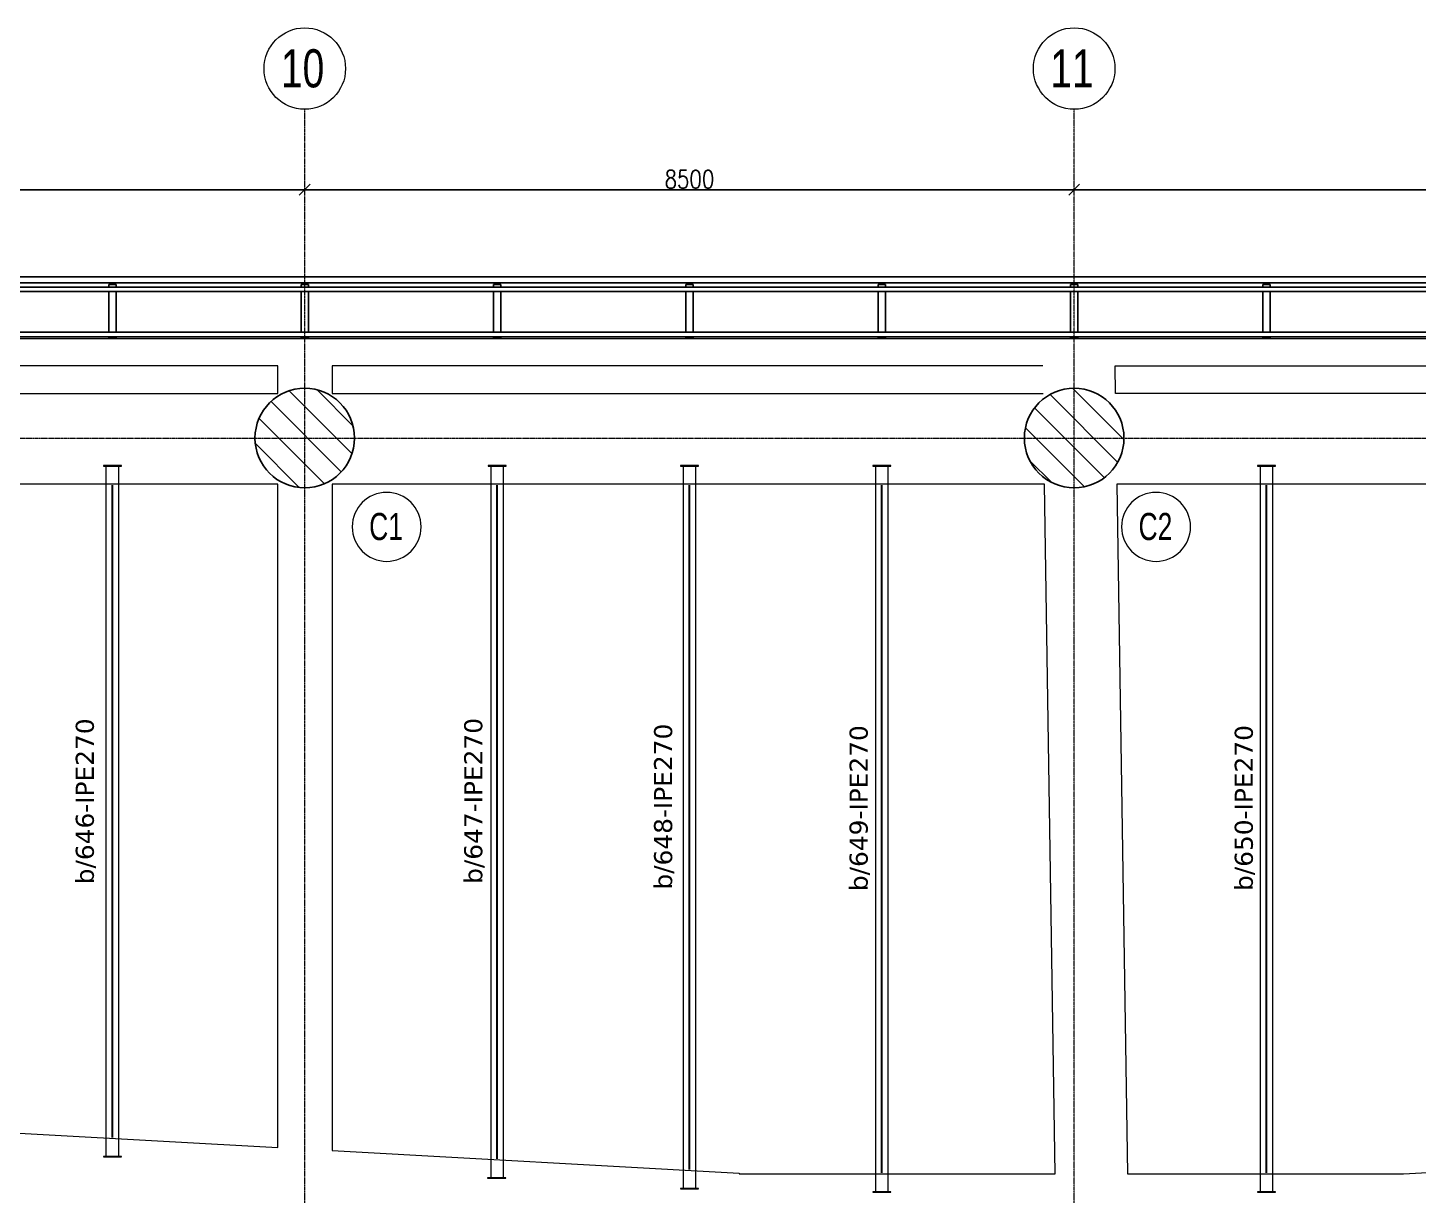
# Model space of a CAD drawing. Header units: millimetres. Extents: x -900 to 75388, y -21218 to 30031.
# Drawn here: x 25736 to 41097, y 17138 to 30031 of the extents above; entities that cross this region are included whole.
import ezdxf

# ---------------------------------------------------------------- set-up
doc = ezdxf.new("R2010")
doc.units = ezdxf.units.MM
doc.linetypes.add('Grid Line', pattern=[3.33375, 1.905, -0.47625, 0.47625, -0.47625])
for name, color, linetype, lineweight in [('0-1', 7, 'Continuous', 5), ('A_ALMA', 255, 'Continuous', 5), ('E_B_PLACA-1', 10, 'Continuous', 25), ('E_B_PLACA-2', 254, 'Continuous', 25), ('E_COLUMNAS', 1, 'Continuous', 18), ('E_COLUMNAS-3', 1, 'Continuous', 35), ('E_COLUMNAS-4', 1, 'Continuous', 25), ('E_EJES', 8, 'Continuous', 9), ('E_EJES-1', 8, 'Grid Line', 9), ('E_TEXTO', 3, 'Continuous', 9), ('E_VIGAS', 5, 'Continuous', 9), ('E_VIGAS-1', 5, 'Continuous', 25), ('E_VIGAS-2', 10, 'Continuous', 25), ('VIGAS_HCB', 253, 'Continuous', 15)]:
    doc.layers.add(name, color=color, linetype=linetype, lineweight=lineweight)
doc.layers.add('COTAS', color=8, linetype='Continuous')
doc.styles.add('Arial Narrow', font='', dxfattribs={"width": 0.85, "height": 0.3})
doc.styles.add('CNI_COTAS', font='romans.shx', dxfattribs={"width": 0.8})
doc.styles.add('Swis721 LtCn BT', font='swisscl.ttf', dxfattribs={"height": 0.42})
doc.styles.add('VERDANA', font='verdana.ttf')
doc.styles.get('Arial Narrow').set_extended_font_data('Arial Narrow')
doc.dimstyles.new('1.5', dxfattribs={"dimscale": 0, "dimtxt": 200, "dimasz": 120, "dimexe": 4, "dimexo": 4, "dimgap": 15, "dimtad": 1, "dimdec": 0, "dimzin": 4, "dimdsep": 46, "dimtxsty": 'CNI_COTAS', "dimblk": 'OBLIQUE', "dimcen": -0.09, "dimclrd": 256, "dimclrt": 3, "dimadec": 0, "dimazin": 0, "dimtfac": 1, "dimtdec": 0, "dimtmove": 2, "dimatfit": 0, "dimldrblk": 'OBLIQUE', "dimfxl": 0.05, "dimtolj": 1, "dimtzin": 0, "dimarcsym": 0})

# ---------------------------------------------------------------- blocks, each defined once
blk = doc.blocks.new('EST_SFM_VIGA-METALICA-SECCION-C - EST_SFM_VIGA-METALICA-UPN160-1604346-_58_00m_N_E_-NIVEL-15 DOC')
at = {"layer": 'E_VIGAS-1'}
for p, q in [((30.11, 0.018), (-30.277, 0.018)), ((-30.272, -0.047), (30.104, -0.047))]:
    blk.add_line(p, q, dxfattribs=at)
blk = doc.blocks.new('EST_SFM_VIGA-METALICA-SECCION-C - EST_SFM_VIGA-METALICA-UPN100-1526554-_58_00m_N_E_-NIVEL-15 DOC')
at = {"layer": 'E_VIGAS-2'}
for p, q in [((34.942, 0.018), (-34.929, 0.018)), ((-34.929, -0.032), (34.942, -0.032))]:
    blk.add_line(p, q, dxfattribs=at)
blk = doc.blocks.new('EST_SFM_VIGA-METALICA-SECCION-C - EST_SFM_VIGA-METALICA-UPN100-1526616-_58_00m_N_E_-NIVEL-15 DOC')
at = {"layer": 'E_VIGAS-2'}
for p, q in [((34.044, 0.032), (-34.827, 0.032)), ((-34.827, -0.018), (34.044, -0.018))]:
    blk.add_line(p, q, dxfattribs=at)
blk = doc.blocks.new('DCTIB_CNI_EST_MOD-1A-FAC_0001_rvt-1-_58_00m_N_E_-NIVEL-15 DOC')
at = {"layer": 'E_B_PLACA-1'}
for p, q in [((-75.147, 167.83), (-5.177, 167.83)), ((-5.727, 167.28), (-74.597, 167.28))]:
    blk.add_line(p, q, dxfattribs=at)
at = {"layer": 'E_B_PLACA-2'}
for p, q in [((-5.177, 167.83), (-75.147, 167.83)), ((-74.597, 167.28), (-5.727, 167.28))]:
    blk.add_line(p, q, dxfattribs=at)
at = {"layer": 'E_VIGAS-1'}
for p, q in [((-50.828, 167.859), (-50.8, 167.859)), ((-50.828, 167.858), (-50.828, 167.859)), ((-50.746, 167.858), (-50.828, 167.858)), ((-50.828, 167.83), (-50.828, 167.858)), ((-50.828, 167.33), (-50.828, 167.78)), ((-50.79, 167.864), (-50.79, 167.878)), ((-50.79, 167.859), (-50.79, 167.864)), ((-50.785, 167.878), (-50.785, 167.864)), ((-50.785, 167.864), (-50.785, 167.859)), ((-50.774, 167.859), (-50.746, 167.859)), ((-50.746, 167.859), (-50.746, 167.858)), ((-50.746, 167.83), (-50.746, 167.858)), ((-50.746, 167.33), (-50.746, 167.78)), ((-48.703, 167.858), (-48.703, 167.859)), ((-48.703, 167.859), (-48.676, 167.859)), ((-48.621, 167.858), (-48.703, 167.858)), ((-48.703, 167.858), (-48.703, 167.83)), ((-48.703, 167.78), (-48.703, 167.33)), ((-48.665, 167.864), (-48.665, 167.878)), ((-48.665, 167.859), (-48.665, 167.864)), ((-48.66, 167.878), (-48.66, 167.864)), ((-48.66, 167.864), (-48.66, 167.859)), ((-48.649, 167.859), (-48.621, 167.859)), ((-48.621, 167.859), (-48.621, 167.858)), ((-48.621, 167.858), (-48.621, 167.83)), ((-48.621, 167.78), (-48.621, 167.33)), ((-46.578, 167.858), (-46.578, 167.859)), ((-46.578, 167.859), (-46.55, 167.859)), ((-46.496, 167.858), (-46.578, 167.858)), ((-46.578, 167.858), (-46.578, 167.83)), ((-46.578, 167.78), (-46.578, 167.33)), ((-46.54, 167.864), (-46.54, 167.878)), ((-46.54, 167.859), (-46.54, 167.864)), ((-46.535, 167.878), (-46.535, 167.864)), ((-46.535, 167.864), (-46.535, 167.859)), ((-46.524, 167.859), (-46.496, 167.859)), ((-46.496, 167.859), (-46.496, 167.858)), ((-46.496, 167.858), (-46.496, 167.83)), ((-46.496, 167.78), (-46.496, 167.33)), ((-44.453, 167.858), (-44.453, 167.859)), ((-44.453, 167.859), (-44.425, 167.859)), ((-44.371, 167.858), (-44.453, 167.858)), ((-44.453, 167.858), (-44.453, 167.83)), ((-44.453, 167.78), (-44.453, 167.33)), ((-44.415, 167.864), (-44.415, 167.878)), ((-44.415, 167.859), (-44.415, 167.864)), ((-44.41, 167.878), (-44.41, 167.864)), ((-44.41, 167.864), (-44.41, 167.859)), ((-44.399, 167.859), (-44.371, 167.859)), ((-44.371, 167.859), (-44.371, 167.858)), ((-44.371, 167.858), (-44.371, 167.83)), ((-44.371, 167.78), (-44.371, 167.33)), ((-42.328, 167.859), (-42.3, 167.859)), ((-42.328, 167.858), (-42.328, 167.859)), ((-42.246, 167.858), (-42.328, 167.858)), ((-42.328, 167.83), (-42.328, 167.858)), ((-42.328, 167.33), (-42.328, 167.78)), ((-42.29, 167.864), (-42.29, 167.878)), ((-42.29, 167.859), (-42.29, 167.864)), ((-42.285, 167.878), (-42.285, 167.864)), ((-42.285, 167.864), (-42.285, 167.859)), ((-42.274, 167.859), (-42.246, 167.859)), ((-42.246, 167.859), (-42.246, 167.858)), ((-42.246, 167.83), (-42.246, 167.858)), ((-42.246, 167.33), (-42.246, 167.78)), ((-40.203, 167.858), (-40.203, 167.859)), ((-40.203, 167.859), (-40.176, 167.859)), ((-40.121, 167.858), (-40.203, 167.858)), ((-40.203, 167.858), (-40.203, 167.83)), ((-40.203, 167.78), (-40.203, 167.33)), ((-40.165, 167.864), (-40.165, 167.878)), ((-40.165, 167.859), (-40.165, 167.864)), ((-40.16, 167.878), (-40.16, 167.864)), ((-40.16, 167.864), (-40.16, 167.859)), ((-40.149, 167.859), (-40.121, 167.859)), ((-40.121, 167.859), (-40.121, 167.858)), ((-40.121, 167.858), (-40.121, 167.83)), ((-40.121, 167.78), (-40.121, 167.33)), ((-38.078, 167.858), (-38.078, 167.859)), ((-38.078, 167.859), (-38.05, 167.859)), ((-37.996, 167.858), (-38.078, 167.858)), ((-38.078, 167.858), (-38.078, 167.83)), ((-38.078, 167.78), (-38.078, 167.33)), ((-38.04, 167.864), (-38.04, 167.878)), ((-38.04, 167.859), (-38.04, 167.864)), ((-38.035, 167.878), (-38.035, 167.864)), ((-38.035, 167.864), (-38.035, 167.859)), ((-38.024, 167.859), (-37.996, 167.859)), ((-37.996, 167.859), (-37.996, 167.858)), ((-37.996, 167.858), (-37.996, 167.83)), ((-37.996, 167.78), (-37.996, 167.33)), ((-50.828, 167.263), (-50.828, 167.28)), ((-50.746, 167.263), (-50.746, 167.28)), ((-48.703, 167.28), (-48.703, 167.263)), ((-48.621, 167.28), (-48.621, 167.263)), ((-46.578, 167.28), (-46.578, 167.263)), ((-46.496, 167.28), (-46.496, 167.263)), ((-44.453, 167.28), (-44.453, 167.263)), ((-44.371, 167.28), (-44.371, 167.263)), ((-42.328, 167.263), (-42.328, 167.28)), ((-42.246, 167.263), (-42.246, 167.28)), ((-40.203, 167.28), (-40.203, 167.263)), ((-40.121, 167.28), (-40.121, 167.263)), ((-38.078, 167.28), (-38.078, 167.262)), ((-37.996, 167.28), (-37.996, 167.262)), ((-50.746, 167.263), (-50.828, 167.263)), ((-48.621, 167.263), (-48.703, 167.263)), ((-46.496, 167.263), (-46.578, 167.263)), ((-44.371, 167.263), (-44.453, 167.263)), ((-42.246, 167.263), (-42.328, 167.263)), ((-40.121, 167.263), (-40.203, 167.263)), ((-37.996, 167.262), (-38.078, 167.262))]:
    blk.add_line(p, q, dxfattribs=at)
for points, knots in [([(-50.79, 167.864), (-50.79, 167.863), (-50.79, 167.862), (-50.792, 167.86), (-50.793, 167.86), (-50.795, 167.859), (-50.796, 167.859), (-50.797, 167.859), (-50.799, 167.859), (-50.8, 167.859)], [0, 0, 0, 0, 0.285714, 0.428571, 0.571429, 0.678571, 0.732143, 0.785714, 1, 1, 1, 1]), ([(-50.8, 167.859), (-50.799, 167.859), (-50.798, 167.859), (-50.795, 167.859), (-50.793, 167.86), (-50.791, 167.86), (-50.79, 167.862), (-50.79, 167.863), (-50.79, 167.864)], [0, 0, 0, 0, 0.142857, 0.285714, 0.428571, 0.571429, 0.785714, 1, 1, 1, 1]), ([(-50.785, 167.864), (-50.785, 167.863), (-50.784, 167.862), (-50.783, 167.86), (-50.781, 167.86), (-50.78, 167.859), (-50.779, 167.859), (-50.777, 167.859), (-50.775, 167.859), (-50.774, 167.859)], [0, 0, 0, 0, 0.285714, 0.428571, 0.571429, 0.678571, 0.732143, 0.785714, 1, 1, 1, 1]), ([(-50.774, 167.859), (-50.775, 167.859), (-50.776, 167.859), (-50.779, 167.859), (-50.781, 167.86), (-50.783, 167.86), (-50.784, 167.862), (-50.785, 167.863), (-50.785, 167.864)], [0, 0, 0, 0, 0.142857, 0.285714, 0.428571, 0.571429, 0.785714, 1, 1, 1, 1]), ([(-48.676, 167.859), (-48.675, 167.859), (-48.673, 167.859), (-48.671, 167.859), (-48.668, 167.86), (-48.667, 167.86), (-48.665, 167.862), (-48.665, 167.863), (-48.665, 167.864)], [0, 0, 0, 0, 0.142857, 0.285714, 0.428571, 0.571429, 0.785714, 1, 1, 1, 1]), ([(-48.665, 167.864), (-48.665, 167.863), (-48.665, 167.862), (-48.667, 167.86), (-48.668, 167.86), (-48.67, 167.859), (-48.671, 167.859), (-48.673, 167.859), (-48.674, 167.859), (-48.676, 167.859)], [0, 0, 0, 0, 0.285714, 0.428571, 0.571429, 0.678571, 0.732143, 0.785714, 1, 1, 1, 1]), ([(-48.649, 167.859), (-48.65, 167.859), (-48.652, 167.859), (-48.654, 167.859), (-48.656, 167.86), (-48.658, 167.86), (-48.66, 167.862), (-48.66, 167.863), (-48.66, 167.864)], [0, 0, 0, 0, 0.142857, 0.285714, 0.428571, 0.571429, 0.785714, 1, 1, 1, 1]), ([(-48.66, 167.864), (-48.66, 167.863), (-48.659, 167.862), (-48.658, 167.86), (-48.656, 167.86), (-48.655, 167.859), (-48.654, 167.859), (-48.652, 167.859), (-48.65, 167.859), (-48.649, 167.859)], [0, 0, 0, 0, 0.285714, 0.428571, 0.571429, 0.678571, 0.732143, 0.785714, 1, 1, 1, 1]), ([(-46.55, 167.859), (-46.549, 167.859), (-46.548, 167.859), (-46.545, 167.859), (-46.543, 167.86), (-46.541, 167.86), (-46.54, 167.862), (-46.54, 167.863), (-46.54, 167.864)], [0, 0, 0, 0, 0.142857, 0.285714, 0.428571, 0.571429, 0.785714, 1, 1, 1, 1]), ([(-46.54, 167.864), (-46.54, 167.863), (-46.54, 167.862), (-46.542, 167.86), (-46.543, 167.86), (-46.545, 167.859), (-46.546, 167.859), (-46.547, 167.859), (-46.549, 167.859), (-46.55, 167.859)], [0, 0, 0, 0, 0.285714, 0.428571, 0.571429, 0.678571, 0.732143, 0.785714, 1, 1, 1, 1]), ([(-46.524, 167.859), (-46.525, 167.859), (-46.526, 167.859), (-46.529, 167.859), (-46.531, 167.86), (-46.533, 167.86), (-46.534, 167.862), (-46.535, 167.863), (-46.535, 167.864)], [0, 0, 0, 0, 0.142857, 0.285714, 0.428571, 0.571429, 0.785714, 1, 1, 1, 1]), ([(-46.535, 167.864), (-46.535, 167.863), (-46.534, 167.862), (-46.533, 167.86), (-46.531, 167.86), (-46.53, 167.859), (-46.529, 167.859), (-46.527, 167.859), (-46.525, 167.859), (-46.524, 167.859)], [0, 0, 0, 0, 0.285714, 0.428571, 0.571429, 0.678571, 0.732143, 0.785714, 1, 1, 1, 1]), ([(-44.425, 167.859), (-44.424, 167.859), (-44.423, 167.859), (-44.42, 167.859), (-44.418, 167.86), (-44.416, 167.86), (-44.415, 167.862), (-44.415, 167.863), (-44.415, 167.864)], [0, 0, 0, 0, 0.142857, 0.285714, 0.428571, 0.571429, 0.785714, 1, 1, 1, 1]), ([(-44.415, 167.864), (-44.415, 167.863), (-44.415, 167.862), (-44.417, 167.86), (-44.418, 167.86), (-44.42, 167.859), (-44.421, 167.859), (-44.422, 167.859), (-44.424, 167.859), (-44.425, 167.859)], [0, 0, 0, 0, 0.285714, 0.428571, 0.571429, 0.678571, 0.732143, 0.785714, 1, 1, 1, 1]), ([(-44.399, 167.859), (-44.4, 167.859), (-44.401, 167.859), (-44.404, 167.859), (-44.406, 167.86), (-44.408, 167.86), (-44.409, 167.862), (-44.41, 167.863), (-44.41, 167.864)], [0, 0, 0, 0, 0.142857, 0.285714, 0.428571, 0.571429, 0.785714, 1, 1, 1, 1]), ([(-44.41, 167.864), (-44.41, 167.863), (-44.409, 167.862), (-44.408, 167.86), (-44.406, 167.86), (-44.405, 167.859), (-44.404, 167.859), (-44.402, 167.859), (-44.4, 167.859), (-44.399, 167.859)], [0, 0, 0, 0, 0.285714, 0.428571, 0.571429, 0.678571, 0.732143, 0.785714, 1, 1, 1, 1]), ([(-42.29, 167.864), (-42.29, 167.863), (-42.29, 167.862), (-42.292, 167.86), (-42.293, 167.86), (-42.295, 167.859), (-42.296, 167.859), (-42.297, 167.859), (-42.299, 167.859), (-42.3, 167.859)], [0, 0, 0, 0, 0.285714, 0.428571, 0.571429, 0.678571, 0.732143, 0.785714, 1, 1, 1, 1]), ([(-42.3, 167.859), (-42.299, 167.859), (-42.298, 167.859), (-42.295, 167.859), (-42.293, 167.86), (-42.291, 167.86), (-42.29, 167.862), (-42.29, 167.863), (-42.29, 167.864)], [0, 0, 0, 0, 0.142857, 0.285714, 0.428571, 0.571429, 0.785714, 1, 1, 1, 1]), ([(-42.285, 167.864), (-42.285, 167.863), (-42.284, 167.862), (-42.283, 167.86), (-42.281, 167.86), (-42.28, 167.859), (-42.279, 167.859), (-42.277, 167.859), (-42.275, 167.859), (-42.274, 167.859)], [0, 0, 0, 0, 0.285714, 0.428571, 0.571429, 0.678571, 0.732143, 0.785714, 1, 1, 1, 1]), ([(-42.274, 167.859), (-42.275, 167.859), (-42.276, 167.859), (-42.279, 167.859), (-42.281, 167.86), (-42.283, 167.86), (-42.284, 167.862), (-42.285, 167.863), (-42.285, 167.864)], [0, 0, 0, 0, 0.142857, 0.285714, 0.428571, 0.571429, 0.785714, 1, 1, 1, 1]), ([(-40.176, 167.859), (-40.175, 167.859), (-40.173, 167.859), (-40.171, 167.859), (-40.168, 167.86), (-40.167, 167.86), (-40.165, 167.862), (-40.165, 167.863), (-40.165, 167.864)], [0, 0, 0, 0, 0.142857, 0.285714, 0.428571, 0.571429, 0.785714, 1, 1, 1, 1]), ([(-40.165, 167.864), (-40.165, 167.863), (-40.165, 167.862), (-40.167, 167.86), (-40.168, 167.86), (-40.17, 167.859), (-40.171, 167.859), (-40.173, 167.859), (-40.174, 167.859), (-40.176, 167.859)], [0, 0, 0, 0, 0.285714, 0.428571, 0.571429, 0.678571, 0.732143, 0.785714, 1, 1, 1, 1]), ([(-40.149, 167.859), (-40.15, 167.859), (-40.152, 167.859), (-40.154, 167.859), (-40.156, 167.86), (-40.158, 167.86), (-40.16, 167.862), (-40.16, 167.863), (-40.16, 167.864)], [0, 0, 0, 0, 0.142857, 0.285714, 0.428571, 0.571429, 0.785714, 1, 1, 1, 1]), ([(-40.16, 167.864), (-40.16, 167.863), (-40.159, 167.862), (-40.158, 167.86), (-40.156, 167.86), (-40.155, 167.859), (-40.154, 167.859), (-40.152, 167.859), (-40.15, 167.859), (-40.149, 167.859)], [0, 0, 0, 0, 0.285714, 0.428571, 0.571429, 0.678571, 0.732143, 0.785714, 1, 1, 1, 1]), ([(-38.05, 167.859), (-38.049, 167.859), (-38.048, 167.859), (-38.045, 167.859), (-38.043, 167.86), (-38.041, 167.86), (-38.04, 167.862), (-38.04, 167.863), (-38.04, 167.864)], [0, 0, 0, 0, 0.142857, 0.285714, 0.428571, 0.571429, 0.785714, 1, 1, 1, 1]), ([(-38.04, 167.864), (-38.04, 167.863), (-38.04, 167.862), (-38.042, 167.86), (-38.043, 167.86), (-38.045, 167.859), (-38.046, 167.859), (-38.047, 167.859), (-38.049, 167.859), (-38.05, 167.859)], [0, 0, 0, 0, 0.285714, 0.428571, 0.571429, 0.678571, 0.732143, 0.785714, 1, 1, 1, 1]), ([(-38.024, 167.859), (-38.025, 167.859), (-38.026, 167.859), (-38.029, 167.859), (-38.031, 167.86), (-38.033, 167.86), (-38.034, 167.862), (-38.035, 167.863), (-38.035, 167.864)], [0, 0, 0, 0, 0.142857, 0.285714, 0.428571, 0.571429, 0.785714, 1, 1, 1, 1]), ([(-38.035, 167.864), (-38.035, 167.863), (-38.034, 167.862), (-38.033, 167.86), (-38.031, 167.86), (-38.03, 167.859), (-38.029, 167.859), (-38.027, 167.859), (-38.025, 167.859), (-38.024, 167.859)], [0, 0, 0, 0, 0.285714, 0.428571, 0.571429, 0.678571, 0.732143, 0.785714, 1, 1, 1, 1])]:
    blk.add_open_spline(points, degree=3, knots=knots, dxfattribs=at)
for name, p in [('EST_SFM_VIGA-METALICA-SECCION-C - EST_SFM_VIGA-METALICA-UPN160-1604346-_58_00m_N_E_-NIVEL-15 DOC', (-40.081, 167.925)), ('EST_SFM_VIGA-METALICA-SECCION-C - EST_SFM_VIGA-METALICA-UPN100-1526554-_58_00m_N_E_-NIVEL-15 DOC', (-40.169, 167.812)), ('EST_SFM_VIGA-METALICA-SECCION-C - EST_SFM_VIGA-METALICA-UPN100-1526616-_58_00m_N_E_-NIVEL-15 DOC', (-39.77, 167.298))]:
    blk.add_blockref(name, p, dxfattribs=at)
blk = doc.blocks.new('EST_SCM_COLUMNA-SECCION-CIRCULAR - EST_SCM_COLUMNA-CONCRETO-CIRCULAR_Ø_110cm-V19-_58_00m_N_E_-NIVEL-15 DOC')
at = {"layer": 'E_COLUMNAS'}
h = blk.add_hatch(dxfattribs=at)
h.set_pattern_fill('FP_18', color=256, style=0, pattern_type=2)
h.set_pattern_definition([(135, (48.662, -166.162), (-0.15909903, -0.15909903), [])])
h.paths.add_polyline_path([(0.041, -0.548), (0.122, -0.536), (0.201, -0.512), (0.275, -0.476), (0.343, -0.43), (0.403, -0.374), (0.454, -0.31), (0.496, -0.239), (0.526, -0.162), (0.544, -0.082), (0.55, 0), (0.544, 0.082), (0.526, 0.162), (0.496, 0.239), (0.454, 0.31), (0.402, 0.375), (0.343, 0.43), (0.275, 0.476), (0.201, 0.512), (0.122, 0.536), (0.041, 0.548), (-0.041, 0.548), (-0.122, 0.536), (-0.201, 0.512), (-0.275, 0.476), (-0.343, 0.43), (-0.403, 0.374), (-0.454, 0.31), (-0.496, 0.239), (-0.526, 0.162), (-0.544, 0.082), (-0.55, 0), (-0.544, -0.082), (-0.526, -0.162), (-0.496, -0.239), (-0.454, -0.31), (-0.403, -0.374), (-0.343, -0.43), (-0.275, -0.476), (-0.201, -0.512), (-0.122, -0.536), (-0.041, -0.548)])
at = {"layer": 'E_COLUMNAS-4'}
for start, end in [(0, 180), (180, 0)]:
    blk.add_arc((0, 0), 0.55, start, end, dxfattribs=at)
blk = doc.blocks.new('EST_SCM_COLUMNA-SECCION-CIRCULAR - EST_SCM_COLUMNA-CONCRETO-CIRCULAR_Ø_110cm-V20-_58_00m_N_E_-NIVEL-15 DOC')
at = {"layer": 'E_COLUMNAS'}
h = blk.add_hatch(dxfattribs=at)
h.set_pattern_fill('FP_19', color=256, style=0, pattern_type=2)
h.set_pattern_definition([(135, (40.162, -166.162), (-0.15909903, -0.15909903), [])])
h.paths.add_polyline_path([(-0.041, -0.548), (0.041, -0.548), (0.122, -0.536), (0.201, -0.512), (0.275, -0.476), (0.343, -0.43), (0.403, -0.374), (0.454, -0.31), (0.496, -0.239), (0.526, -0.162), (0.544, -0.082), (0.55, 0), (0.544, 0.082), (0.526, 0.162), (0.496, 0.239), (0.454, 0.31), (0.402, 0.375), (0.343, 0.43), (0.275, 0.476), (0.201, 0.512), (0.122, 0.536), (0.041, 0.548), (-0.041, 0.548), (-0.122, 0.536), (-0.201, 0.512), (-0.275, 0.476), (-0.343, 0.43), (-0.403, 0.374), (-0.454, 0.31), (-0.496, 0.239), (-0.526, 0.162), (-0.544, 0.082), (-0.55, 0), (-0.544, -0.082), (-0.526, -0.162), (-0.496, -0.239), (-0.454, -0.31), (-0.403, -0.374), (-0.343, -0.43), (-0.275, -0.476), (-0.201, -0.512), (-0.122, -0.536), (-0.088, -0.541)])
at = {"layer": 'E_COLUMNAS-4'}
for start, end in [(0, 180), (180, 0)]:
    blk.add_arc((0, 0), 0.55, start, end, dxfattribs=at)
blk = doc.blocks.new('Grid - CNI_NOMBRE EJES-372759-_58_00m_N_E_-NIVEL-15 DOC')
at = {"layer": 'E_EJES'}
blk.add_circle((0, 0), 0.003, dxfattribs=at)
blk = doc.blocks.new('CNI_TAG COLUMNAS CONCRETO MARCA - CNI_COLUMNA CONCRETO-582370-_58_00m_N_E_-NIVEL-15 DOC')
at = {"layer": 'E_TEXTO'}
for start, end in [(360, 180), (180, 360)]:
    blk.add_arc((0.00026, -0.00015), 0.00254, start, end, dxfattribs=at)
blk = doc.blocks.new('_Oblique')
at = {"color": 0, "linetype": 'ByBlock', "lineweight": -2}
blk.add_line((-0.5, -0.5), (0.5, 0.5), dxfattribs=at)
blk = doc.blocks.new('*D173')
at = {"layer": 'COTAS', "lineweight": -2, "transparency": 16777216}
blk.add_line((20296, 28243), (28796, 28243), dxfattribs=at)
at = {"layer": 'Defpoints', "color": 0, "transparency": 16777216}
for p in [(20296, 28243), (28796, 28243), (28796, 28243)]:
    blk.add_point(p, dxfattribs=at)
at = {"layer": 'COTAS', "lineweight": -2, "transparency": 16777216, "xscale": 120, "yscale": 120, "zscale": 120, "rotation": 180}
blk.add_blockref('_Oblique', (20296, 28243), dxfattribs=at)
at = {"layer": 'COTAS', "lineweight": -2, "transparency": 16777216, "xscale": 120, "yscale": 120, "zscale": 120}
blk.add_blockref('_Oblique', (28796, 28243), dxfattribs=at)
at = {"layer": 'COTAS', "color": 3, "transparency": 16777216, "insert": (24546, 28358), "char_height": 200, "attachment_point": 5, "style": 'CNI_COTAS'}
blk.add_mtext('\\A1;8500', dxfattribs=at)
blk = doc.blocks.new('*D174')
at = {"layer": 'COTAS', "lineweight": -2, "transparency": 16777216}
blk.add_line((28796, 28243), (37296, 28243), dxfattribs=at)
at = {"layer": 'Defpoints', "color": 0, "transparency": 16777216}
for p in [(28796, 28243), (37296, 28243), (37296, 28243)]:
    blk.add_point(p, dxfattribs=at)
at = {"layer": 'COTAS', "lineweight": -2, "transparency": 16777216, "xscale": 120, "yscale": 120, "zscale": 120, "rotation": 180}
blk.add_blockref('_Oblique', (28796, 28243), dxfattribs=at)
at = {"layer": 'COTAS', "lineweight": -2, "transparency": 16777216, "xscale": 120, "yscale": 120, "zscale": 120}
blk.add_blockref('_Oblique', (37296, 28243), dxfattribs=at)
at = {"layer": 'COTAS', "color": 3, "transparency": 16777216, "insert": (33046, 28358), "char_height": 200, "attachment_point": 5, "style": 'CNI_COTAS'}
blk.add_mtext('\\A1;8500', dxfattribs=at)
blk = doc.blocks.new('*D175')
at = {"layer": 'COTAS', "lineweight": -2, "transparency": 16777216}
blk.add_line((37296, 28243), (45796, 28243), dxfattribs=at)
at = {"layer": 'Defpoints', "color": 0, "transparency": 16777216}
for p in [(37296, 28243), (45796, 28243), (45796, 28243)]:
    blk.add_point(p, dxfattribs=at)
at = {"layer": 'COTAS', "lineweight": -2, "transparency": 16777216, "xscale": 120, "yscale": 120, "zscale": 120, "rotation": 180}
blk.add_blockref('_Oblique', (37296, 28243), dxfattribs=at)
at = {"layer": 'COTAS', "lineweight": -2, "transparency": 16777216, "xscale": 120, "yscale": 120, "zscale": 120}
blk.add_blockref('_Oblique', (45796, 28243), dxfattribs=at)
at = {"layer": 'COTAS', "color": 3, "transparency": 16777216, "insert": (41546, 28358), "char_height": 200, "attachment_point": 5, "style": 'CNI_COTAS'}
blk.add_mtext('\\A1;8500', dxfattribs=at)

msp = doc.modelspace()

# ---------------------------------------------------------------- linework, layer by layer
at = {"layer": 'A_ALMA'}
for p, q in [((26668, 17775.9), (26668, 24980)), ((26674.6, 17775.9), (26674.6, 24980)), ((30918.1, 17540.4), (30918.1, 24980)), ((30924.7, 17540.4), (30924.7, 24980)), ((33043.1, 17422.5), (33043.1, 24980)), ((33049.7, 17422.5), (33049.7, 24980)), ((35168.1, 17385.3), (35168.1, 24980.1)), ((35174.7, 17385.3), (35174.7, 24980.1)), ((39418.1, 17385.2), (39418.1, 24980)), ((39424.7, 17385.2), (39424.7, 24980))]:
    msp.add_line(p, q, dxfattribs=at)
at = {"layer": 'E_EJES-1'}
for p, q in [((28796.4, -4117.1), (28796.4, 29130.8)), ((37296.4, -4117.1), (37296.4, 29130.8)), ((0, 25500), (74488.4, 25500))]:
    msp.add_line(p, q, dxfattribs=at)
at = {"layer": 'E_VIGAS', "color": 30, "true_color": 0xf26722}
for points in [[(9397.3, 26595.9), (9397.4, -1095.9), (65197.6, -1095.8), (65197.5, 26595.9)], [(20743.4, 25990.1), (28497.3, 25990.1), (28497.3, 26295.9), (20752.1, 26295.9)], [(37754.3, 25990.1), (37749.7, 26295.9), (45497.3, 26295.9), (45497.3, 25990.1)], [(20714.9, 24990.1), (20518.4, 18106.6), (28497.3, 17664.9), (28497.3, 24990.1)], [(29097.3, 24990.1), (29097.3, 17631.7), (33595.6, 17382.7), (33595.2, 17375.2), (37085, 17375.2), (36969.4, 24990.1)], [(37769.5, 24990.1), (37885.1, 17375.2), (40934.6, 17375.2), (45497.3, 17629.3), (45497.3, 24990.1)]]:
    msp.add_lwpolyline(points, close=True, dxfattribs=at)
msp.add_lwpolyline([(36949.6, 26295.9), (29097.3, 26295.9), (29097.3, 25990.1), (36954.1, 25990.1)], dxfattribs=at)
at = {"layer": 'VIGAS_HCB', "color": 8}
for points in [[(26771.3, 25196), (26571.3, 25196), (26571.3, 25190), (26771.3, 25190)], [(31021.4, 25196), (30821.4, 25196), (30821.4, 25190), (31021.4, 25190)], [(33146.4, 25196), (32946.4, 25196), (32946.4, 25190), (33146.4, 25190)], [(35271.4, 25196.1), (35071.4, 25196.1), (35071.4, 25190.1), (35271.4, 25190.1)], [(39521.4, 25196), (39321.4, 25196), (39321.4, 25190), (39521.4, 25190)], [(26771.3, 17565.9), (26571.3, 17565.9), (26571.3, 17559.9), (26771.3, 17559.9)], [(31016.4, 17330.4), (30816.4, 17330.4), (30816.4, 17324.4), (31016.4, 17324.4)], [(33146.4, 17212.5), (32946.4, 17212.5), (32946.4, 17206.5), (33146.4, 17206.5)], [(35271.4, 17175.3), (35071.4, 17175.3), (35071.4, 17169.3), (35271.4, 17169.3)], [(39521.4, 17175.2), (39321.4, 17175.2), (39321.4, 17169.2), (39521.4, 17169.2)]]:
    msp.add_lwpolyline(points, close=True, dxfattribs=at)
at = {"layer": 'VIGAS_HCB'}
for points in [[(26603.8, 25190), (26738.8, 25190), (26738.8, 17565.9), (26603.8, 17565.9)], [(30853.9, 25190), (30988.9, 25190), (30988.9, 17330.4), (30853.9, 17330.4)], [(32978.9, 25190), (33113.9, 25190), (33113.9, 17212.5), (32978.9, 17212.5)], [(35103.9, 25190.1), (35238.9, 25190.1), (35238.9, 17175.3), (35103.9, 17175.3)], [(39353.9, 25190), (39488.9, 25190), (39488.9, 17175.2), (39353.9, 17175.2)]]:
    msp.add_lwpolyline(points, close=True, dxfattribs=at)

# ---------------------------------------------------------------- block references
at = {"layer": '0-1', "xscale": 1000, "yscale": 1000, "zscale": 1000}
msp.add_blockref('DCTIB_CNI_EST_MOD-1A-FAC_0001_rvt-1-_58_00m_N_E_-NIVEL-15 DOC', (77458.5, -140662.4), dxfattribs=at)
at = {"layer": 'E_COLUMNAS-3', "xscale": 1000, "yscale": 1000, "zscale": 1000}
for name, p in [('EST_SCM_COLUMNA-SECCION-CIRCULAR - EST_SCM_COLUMNA-CONCRETO-CIRCULAR_Ø_110cm-V19-_58_00m_N_E_-NIVEL-15 DOC', (28796.4, 25500)), ('EST_SCM_COLUMNA-SECCION-CIRCULAR - EST_SCM_COLUMNA-CONCRETO-CIRCULAR_Ø_110cm-V20-_58_00m_N_E_-NIVEL-15 DOC', (37296.4, 25500))]:
    msp.add_blockref(name, p, dxfattribs=at)
at = {"layer": 'E_EJES', "xscale": 149999.9999999999, "yscale": 149999.9999999999, "zscale": 149999.9999999999}
for p in [(28796.4, 29580.8), (37296.4, 29580.8)]:
    msp.add_blockref('Grid - CNI_NOMBRE EJES-372759-_58_00m_N_E_-NIVEL-15 DOC', p, dxfattribs=at)
at = {"layer": 'E_TEXTO', "xscale": 149999.9999999999, "yscale": 149999.9999999999, "zscale": 149999.9999999999}
for p in [(29662, 24541.6), (38162, 24541.6)]:
    msp.add_blockref('CNI_TAG COLUMNAS CONCRETO MARCA - CNI_COLUMNA CONCRETO-582370-_58_00m_N_E_-NIVEL-15 DOC', p, dxfattribs=at)

# ---------------------------------------------------------------- texts
at = {"layer": 'E_EJES', "char_height": 420, "width": 625.316, "attachment_point": 1, "style": 'Swis721 LtCn BT'}
for s, insert in [('10', (28533, 29793.4)), ('11', (37033, 29793.4))]:
    msp.add_mtext(s, dxfattribs=dict(at, insert=insert))
at = {"layer": 'E_TEXTO', "char_height": 300, "width": 459.968, "attachment_point": 1, "style": 'Arial Narrow'}
for s, insert in [('C1', (29507.8, 24672.9)), ('C2', (38007.8, 24672.9))]:
    msp.add_mtext(s, dxfattribs=dict(at, insert=insert))
at = {"layer": 'E_TEXTO', "char_height": 200, "width": 1206.139, "attachment_point": 1, "rotation": 90, "style": 'VERDANA'}
for s, insert in [('b/646-IPE270', (26266.1, 20571.4)), ('b/647-IPE270', (30557.3, 20576.1)), ('b/648-IPE270', (32655.1, 20512.8)), ('b/649-IPE270', (34815.3, 20496.1)), ('b/650-IPE270', (39070.2, 20497.6))]:
    msp.add_mtext(s, dxfattribs=dict(at, insert=insert))

# ---------------------------------------------------------------- dimensions: what is measured, and where the dimension line sits
at = {"layer": 'COTAS'}
for base, p1, p2, picture, middle in [((28796.4, 28243.1), (20296.4, 28243.1), (28796.4, 28243.1), '*D173', (24546.4, 28358.1)), ((37296.2, 28243.1), (28796.4, 28243.1), (37296.2, 28243.1), '*D174', (33046.3, 28358.1)), ((45796.4, 28243.1), (37296.2, 28243.1), (45796.4, 28243.1), '*D175', (41546.3, 28358.1))]:
    dim = msp.add_linear_dim(base=base, p1=p1, p2=p2, dimstyle='1.5', override={"dimscale": 1}, dxfattribs=at)
    dim.commit()
    dim.dimension.update_dxf_attribs({"geometry": picture, "text_midpoint": middle})

doc.saveas('drawing.dxf')
